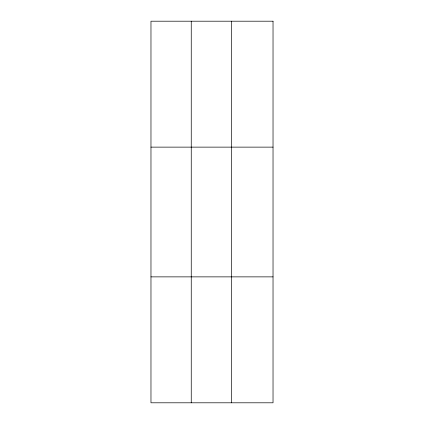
<?xml version="1.0" encoding="UTF-8"?>
<svg xmlns="http://www.w3.org/2000/svg" width="424" height="424" viewBox="0 0 424 424"><rect width="100%" height="100%" fill="white"/><g stroke="black" fill="none" stroke-linecap="round" stroke-linejoin="round"><path stroke-width="0.64" d="M191.251 402.8L191.251 21.2M231.531 402.8L231.531 21.2M150.971 147.128L273.029 147.128M150.971 276.872L273.029 276.872M273.029 21.2L273.029 402.8L150.971 402.8L150.971 21.2L273.029 21.2"/></g></svg>
